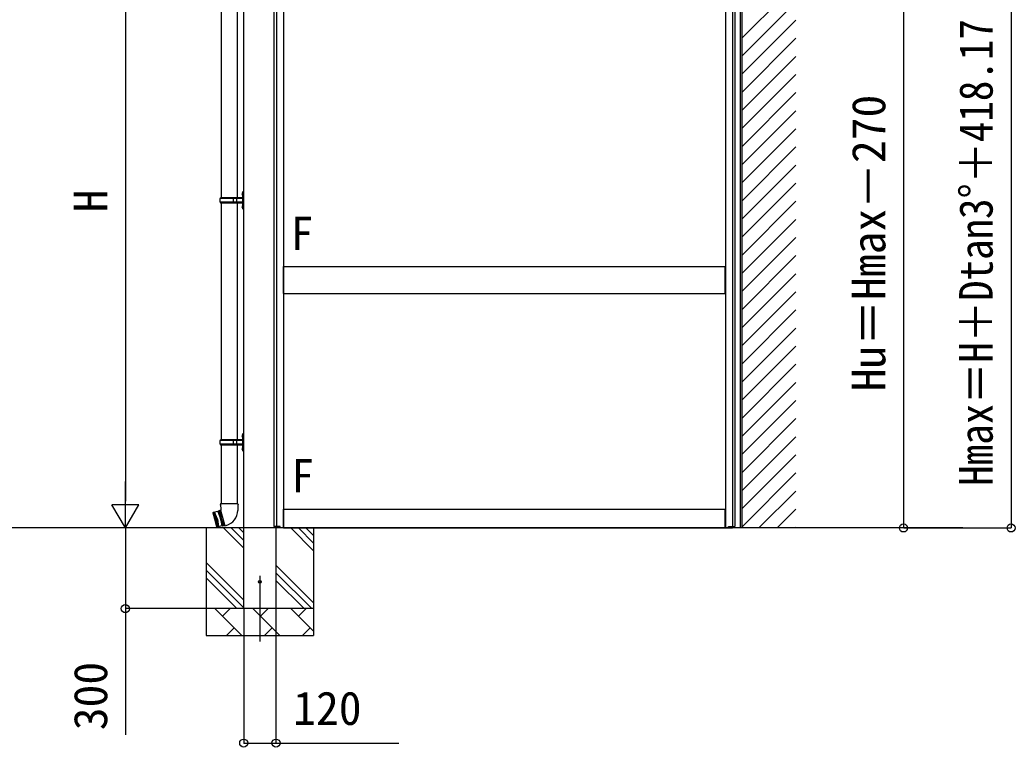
# Model space of a CAD drawing. Units: millimetres, scale not verified. Extents: x -1225 to 1225, y -1820 to 1812.
# Drawn here: x 374.5 to 744.5, y -167.3 to 103.1 of the extents above; entities that cross this region are included whole.
import ezdxf
from ezdxf.enums import TextEntityAlignment as Align

# ---------------------------------------------------------------- set-up
doc = ezdxf.new("R2010")
doc.units = ezdxf.units.MM
doc.header["$LTSCALE"] = 10
for name, color, linetype in [('0-2_USER1', 3, 'Continuous'), ('0-4_YKK_12', 2, 'Continuous'), ('0-6_YKK_A1', 4, 'Continuous'), ('0-7_YKK_D', 6, 'Continuous')]:
    doc.layers.add(name, color=color, linetype=linetype)
doc.styles.add('ＭＳ ゴシック', font='')
doc.styles.get('ＭＳ ゴシック').set_extended_font_data('MS Gothic')

msp = doc.modelspace()

# ---------------------------------------------------------------- linework, layer by layer
at = {"layer": '0-4_YKK_12'}
msp.add_line((463.71, -103.65), (463.71, -128.05), dxfattribs=at)
at = {"layer": '0-6_YKK_A1'}
for p, q in [((642.96, -85.85), (642.96, 231.15)), ((642.36, -85.85), (642.36, 188.51)), ((642.96, -85.85), (642.96, 188.66)), ((468.96, 163.35), (468.96, -85.25)), ((469.84, 163.35), (469.84, -85.25)), ((472.46, 163.35), (472.46, -85.85)), ((636.76, 163.35), (636.76, -85.85)), ((639.38, 163.35), (639.38, -85.25)), ((640.26, 163.35), (640.26, -85.25)), ((449.33, 125.09), (449.33, 36.89)), ((455.3, 125.09), (455.3, 36.89)), ((642.96, 96.47), (662.96, 116.47)), ((642.96, 89.73), (662.96, 109.73)), ((642.96, 83), (662.96, 103)), ((642.96, 76.26), (662.96, 96.26)), ((642.96, 69.53), (662.96, 89.53)), ((642.96, 62.79), (662.96, 82.79)), ((642.96, 56.06), (662.96, 76.06)), ((642.96, 49.32), (662.96, 69.32)), ((642.96, 42.59), (662.96, 62.59)), ((642.96, 35.85), (662.96, 55.85)), ((642.96, 29.12), (662.96, 49.12)), ((642.96, 22.38), (662.96, 42.38)), ((457.08, 38.6), (457.29, 38.5)), ((457.21, 38.8), (457.27, 38.8)), ((457.21, 38.8), (457.21, 37.97)), ((457.21, 37.97), (457.27, 37.97)), ((457.27, 38.8), (457.27, 37.97)), ((457.27, 38.8), (457.31, 38.76)), ((457.27, 37.97), (457.31, 38.01)), ((457.29, 38.5), (457.35, 38.39)), ((457.51, 39.24), (457.31, 39.04)), ((457.31, 39.04), (457.31, 32.94)), ((457.31, 38.76), (457.31, 38.01)), ((457.31, 38.59), (457.31, 38.19)), ((457.51, 39.24), (457.51, 32.74)), ((457.51, 39.24), (457.71, 39.24)), ((457.71, 32.74), (457.71, 39.24)), ((449.01, 36.69), (449.11, 36.89)), ((453.86, 36.69), (449.01, 36.69)), ((449.01, 35.29), (449.01, 36.69)), ((453.86, 35.29), (449.01, 35.29)), ((449.01, 35.29), (449.11, 35.09)), ((457.26, 36.89), (449.11, 36.89)), ((449.11, 35.09), (457.26, 35.09)), ((449.33, 35.09), (449.33, -53.11)), ((453.86, 35.09), (453.86, 36.89)), ((453.94, 36.89), (454.14, 36.69)), ((453.94, 35.09), (454.14, 35.29)), ((457.26, 36.69), (454.14, 36.69)), ((457.26, 35.29), (454.14, 35.29)), ((455.17, 36.69), (454.97, 36.89)), ((455.17, 35.29), (454.97, 35.09)), ((455.17, 35.29), (455.17, 36.69)), ((455.3, 35.09), (455.3, -53.11)), ((457.08, 33.8), (457.29, 33.7)), ((457.21, 34), (457.27, 34)), ((457.21, 34), (457.21, 33.17)), ((457.27, 34), (457.27, 33.17)), ((457.27, 34), (457.31, 33.96)), ((457.29, 33.7), (457.35, 33.59)), ((457.31, 33.96), (457.31, 33.21)), ((457.31, 33.79), (457.31, 33.39)), ((642.96, 15.65), (662.96, 35.65)), ((457.21, 33.17), (457.27, 33.17)), ((457.27, 33.17), (457.31, 33.21)), ((457.31, 32.94), (457.51, 32.74)), ((457.71, 32.74), (457.51, 32.74)), ((642.96, 8.91), (662.96, 28.91)), ((642.96, 2.18), (662.96, 22.18)), ((642.96, -4.56), (662.96, 15.44)), ((472.51, 11.35), (636.71, 11.35)), ((472.51, 1.35), (472.51, 11.35)), ((636.71, 1.35), (636.71, 11.35)), ((642.96, -11.29), (662.96, 8.71)), ((472.51, 1.35), (636.71, 1.35)), ((642.96, -18.03), (662.96, 1.97)), ((642.96, -24.77), (662.96, -4.77)), ((642.96, -31.5), (662.96, -11.5)), ((642.96, -38.24), (662.96, -18.24)), ((642.96, -44.97), (662.96, -24.97)), ((642.96, -51.71), (662.96, -31.71)), ((642.96, -58.44), (662.96, -38.44)), ((642.96, -65.18), (662.96, -45.18)), ((457.08, -51.4), (457.29, -51.5)), ((457.21, -51.2), (457.27, -51.2)), ((457.21, -51.2), (457.21, -52.03)), ((457.27, -51.2), (457.27, -52.03)), ((457.27, -51.2), (457.31, -51.24)), ((457.29, -51.5), (457.35, -51.61)), ((457.51, -50.76), (457.31, -50.96)), ((457.31, -50.96), (457.31, -57.06)), ((457.31, -51.24), (457.31, -51.99)), ((457.31, -51.41), (457.31, -51.81)), ((457.51, -50.76), (457.51, -57.26)), ((457.51, -50.76), (457.71, -50.76)), ((457.71, -57.26), (457.71, -50.76)), ((449.01, -53.31), (449.11, -53.11)), ((453.86, -53.31), (449.01, -53.31)), ((449.01, -54.71), (449.01, -53.31)), ((453.86, -54.71), (449.01, -54.71)), ((449.01, -54.71), (449.11, -54.91)), ((457.26, -53.11), (449.11, -53.11)), ((449.11, -54.91), (457.26, -54.91)), ((449.33, -54.91), (449.33, -76.85)), ((453.86, -54.91), (453.86, -53.11)), ((453.94, -53.11), (454.14, -53.31)), ((453.94, -54.91), (454.14, -54.71)), ((457.26, -53.31), (454.14, -53.31)), ((457.26, -54.71), (454.14, -54.71)), ((455.17, -53.31), (454.97, -53.11)), ((455.17, -54.71), (454.97, -54.91)), ((455.17, -54.71), (455.17, -53.31)), ((455.3, -54.91), (455.3, -76.85)), ((457.21, -52.03), (457.27, -52.03)), ((457.27, -52.03), (457.31, -51.99)), ((642.96, -71.91), (662.96, -51.91)), ((457.08, -56.2), (457.29, -56.3)), ((457.21, -56), (457.27, -56)), ((457.21, -56), (457.21, -56.83)), ((457.21, -56.83), (457.27, -56.83)), ((457.27, -56), (457.27, -56.83)), ((457.27, -56), (457.31, -56.04)), ((457.27, -56.83), (457.31, -56.79)), ((457.29, -56.3), (457.35, -56.41)), ((457.31, -56.04), (457.31, -56.79)), ((457.31, -56.21), (457.31, -56.61)), ((457.31, -57.06), (457.51, -57.26)), ((457.71, -57.26), (457.51, -57.26)), ((642.96, -78.65), (662.96, -58.65)), ((642.96, -85.38), (662.96, -65.38)), ((649.23, -85.85), (662.96, -72.12)), ((449.14, -76.85), (448.97, -77.3)), ((449.14, -77.35), (448.97, -77.3)), ((455.48, -76.85), (449.14, -76.85)), ((449.14, -76.85), (449.16, -79.18)), ((455.48, -76.85), (455.47, -79.35)), ((446.28, -80.21), (446.32, -80.14)), ((446.28, -80.21), (447.71, -85.55)), ((448.11, -79.67), (446.32, -80.14)), ((447.78, -85.58), (446.32, -80.14)), ((446.7, -80.04), (448.16, -85.48)), ((447.14, -82.84), (446.7, -80.04)), ((446.9, -79.99), (448.35, -85.43)), ((447.92, -82.63), (446.9, -79.99)), ((448.37, -79.49), (448.11, -79.67)), ((448.37, -79.49), (448.56, -79.44)), ((449.88, -85.12), (448.37, -79.49)), ((448.86, -79.39), (448.56, -79.44)), ((448.56, -79.44), (450.07, -85.07)), ((449.15, -79.31), (448.86, -79.39)), ((448.86, -79.39), (449.32, -82.26)), ((449.16, -79.18), (449.12, -79.19)), ((449.12, -79.19), (450.68, -85.01)), ((472.51, -78.85), (636.71, -78.85)), ((472.51, -85.85), (472.51, -78.85)), ((636.71, -85.85), (636.71, -78.85)), ((655.96, -85.85), (662.96, -78.85)), ((447.14, -82.84), (448.16, -85.48)), ((447.92, -82.63), (448.35, -85.43)), ((450.35, -84.97), (449.32, -82.26)), ((449.88, -85.12), (450.07, -85.07)), ((449.88, -85.12), (450.07, -85.07)), ((450.35, -84.97), (450.07, -85.07)), ((450.64, -84.89), (450.35, -84.97)), ((450.68, -85.01), (451.17, -84.88)), ((725, -85.85), (-725, -85.85)), ((443.71, -85.85), (443.71, -125.85)), ((447.78, -85.58), (447.71, -85.55)), ((449.56, -85.1), (447.78, -85.58)), ((449.88, -85.12), (449.56, -85.1)), ((457.71, -93.36), (450.21, -85.85)), ((457.71, -90.53), (453.03, -85.85)), ((457.71, -87.7), (455.86, -85.85)), ((470.13, -85.25), (468.96, -85.25)), ((469.76, -85.85), (469.76, -85.25)), ((472.46, -85.85), (469.76, -85.85)), ((470.13, -85.85), (470.13, -85.25)), ((470.26, -85.85), (470.26, -85.25)), ((471.26, -85.25), (470.26, -85.25)), ((471.26, -85.85), (471.26, -85.25)), ((472.51, -85.85), (636.71, -85.85)), ((483.71, -94.36), (475.21, -85.85)), ((483.71, -91.53), (478.03, -85.85)), ((483.71, -88.7), (480.86, -85.85)), ((483.71, -85.85), (483.71, -125.85)), ((636.76, -85.85), (639.46, -85.85)), ((637.96, -85.85), (637.96, -85.25)), ((637.96, -85.25), (638.96, -85.25)), ((638.96, -85.85), (638.96, -85.25)), ((639.09, -85.85), (639.09, -85.25)), ((639.09, -85.25), (640.26, -85.25)), ((639.46, -85.85), (639.46, -85.25)), ((639.51, -85.85), (639.51, -85.25)), ((642.96, -85.85), (639.51, -85.85)), ((662.7, -85.85), (662.96, -85.59)), ((457.71, -112.7), (443.71, -98.7)), ((483.71, -113.7), (469.71, -99.7)), ((457.71, -115.53), (443.71, -101.53)), ((483.03, -115.85), (469.71, -102.53)), ((455.21, -115.85), (443.71, -104.36)), ((480.21, -115.85), (469.71, -105.36)), ((483.71, -115.85), (443.71, -115.85)), ((457, -125.85), (447, -115.85)), ((449.85, -118.71), (452.71, -115.85)), ((469.71, -115.85), (457.71, -115.85)), ((471.14, -125.85), (461.14, -115.85)), ((463.99, -118.71), (466.85, -115.85)), ((483.71, -124.28), (475.28, -115.85)), ((478.13, -118.71), (480.99, -115.85)), ((454.14, -123), (451.28, -125.85)), ((468.28, -123), (465.43, -125.85)), ((482.42, -123), (479.57, -125.85)), ((443.71, -125.85), (483.71, -125.85))]:
    msp.add_line(p, q, dxfattribs=at)
for points in [[(457.71, -115.85), (457.71, -85.85), (457.71, 164.4)], [(457.08, 38.17), (457.29, 38.27), (457.35, 38.39)], [(457.08, 33.37), (457.29, 33.47), (457.35, 33.59)], [(457.08, -51.83), (457.29, -51.73), (457.35, -51.61)], [(457.08, -56.63), (457.29, -56.53), (457.35, -56.41)], [(455.48, -76.85), (455.63, -77.3), (455.48, -77.35)], [(448.11, -79.67), (449.12, -82.31), (449.56, -85.1)], [(469.71, -85.25), (469.71, -85.85), (469.71, -115.85)]]:
    msp.add_lwpolyline(points, dxfattribs=at)
for radius in [0.5, 0.45]:
    msp.add_circle((463.71, -105.85), radius, dxfattribs=at)
for centre, radius, start, end in [((457.64, 38.39), 0.6, 136.2176, 223.7824), ((457.64, 33.59), 0.6, 136.2176, 223.7824), ((457.26, 36.94), 0.05, 270, 0), ((457.26, 36.74), 0.05, 270, 0), ((457.26, 35.24), 0.05, 0, 90), ((457.26, 35.04), 0.05, 0, 90), ((457.64, -51.61), 0.6, 136.2176, 223.7824), ((457.26, -53.06), 0.05, 270, 0), ((457.26, -53.26), 0.05, 270, 0), ((457.26, -54.76), 0.05, 0, 90), ((457.26, -54.96), 0.05, 0, 90), ((457.64, -56.41), 0.6, 136.2176, 223.7824), ((449.67, -79.28), 5.8, 285, 359.6562)]:
    msp.add_arc(centre, radius, start, end, dxfattribs=at)
at = {"layer": '0-7_YKK_D'}
for p, q in [((742.96, 215.66), (742.96, -85.85)), ((702.96, 188.66), (702.96, -85.85)), ((413.71, 154.75), (413.71, -75.85)), ((413.71, -85.85), (413.71, -68.53)), ((413.71, -85.85), (408.71, -77.19)), ((418.71, -77.19), (408.71, -77.19)), ((413.71, -85.85), (418.71, -77.19)), ((436.21, -85.85), (413.61, -85.85)), ((436.21, -85.85), (413.61, -85.85)), ((703.06, -85.85), (743.06, -85.85)), ((443.61, -115.85), (413.61, -115.85)), ((457.71, -115.95), (457.71, -165.95)), ((469.71, -115.95), (469.71, -165.95))]:
    msp.add_line(p, q, dxfattribs=at)
for points in [[(413.71, -85.85), (413.71, -115.85), (413.71, -162.82)], [(457.71, -165.85), (469.71, -165.85), (515.32, -165.85)]]:
    msp.add_lwpolyline(points, dxfattribs=at)
for centre in [(702.96, -85.85), (742.96, -85.85), (413.71, -115.85), (457.71, -165.85), (469.71, -165.85)]:
    msp.add_circle(centre, 1.5, dxfattribs=at)

# ---------------------------------------------------------------- texts
at = {"layer": '0-2_USER1', "style": 'ＭＳ ゴシック'}
for p in [(475.16, 13.77), (475.38, -76.39)]:
    msp.add_text('F', height=12.46, dxfattribs=at).set_placement(p, align=Align.BOTTOM_LEFT)
at = {"layer": '0-7_YKK_D', "style": 'ＭＳ ゴシック', "width": 0.9}
msp.add_text('Hmax＝H＋Dtan3°＋418.17', height=12.46, rotation=90, dxfattribs=at).set_placement((739.86, -70.19), align=Align.BOTTOM_LEFT)
at = {"layer": '0-7_YKK_D', "style": 'ＭＳ ゴシック'}
for s, p in [('Hu＝Hmax－270', (699.96, -35)), ('H', (410.71, 31.53)), ('300', (410.71, -161.07))]:
    msp.add_text(s, height=12.46, rotation=90, dxfattribs=at).set_placement(p, align=Align.BOTTOM_LEFT)
msp.add_text('120', height=12.46, dxfattribs=at).set_placement((476.1, -162.85), align=Align.BOTTOM_LEFT)

doc.saveas('drawing.dxf')
